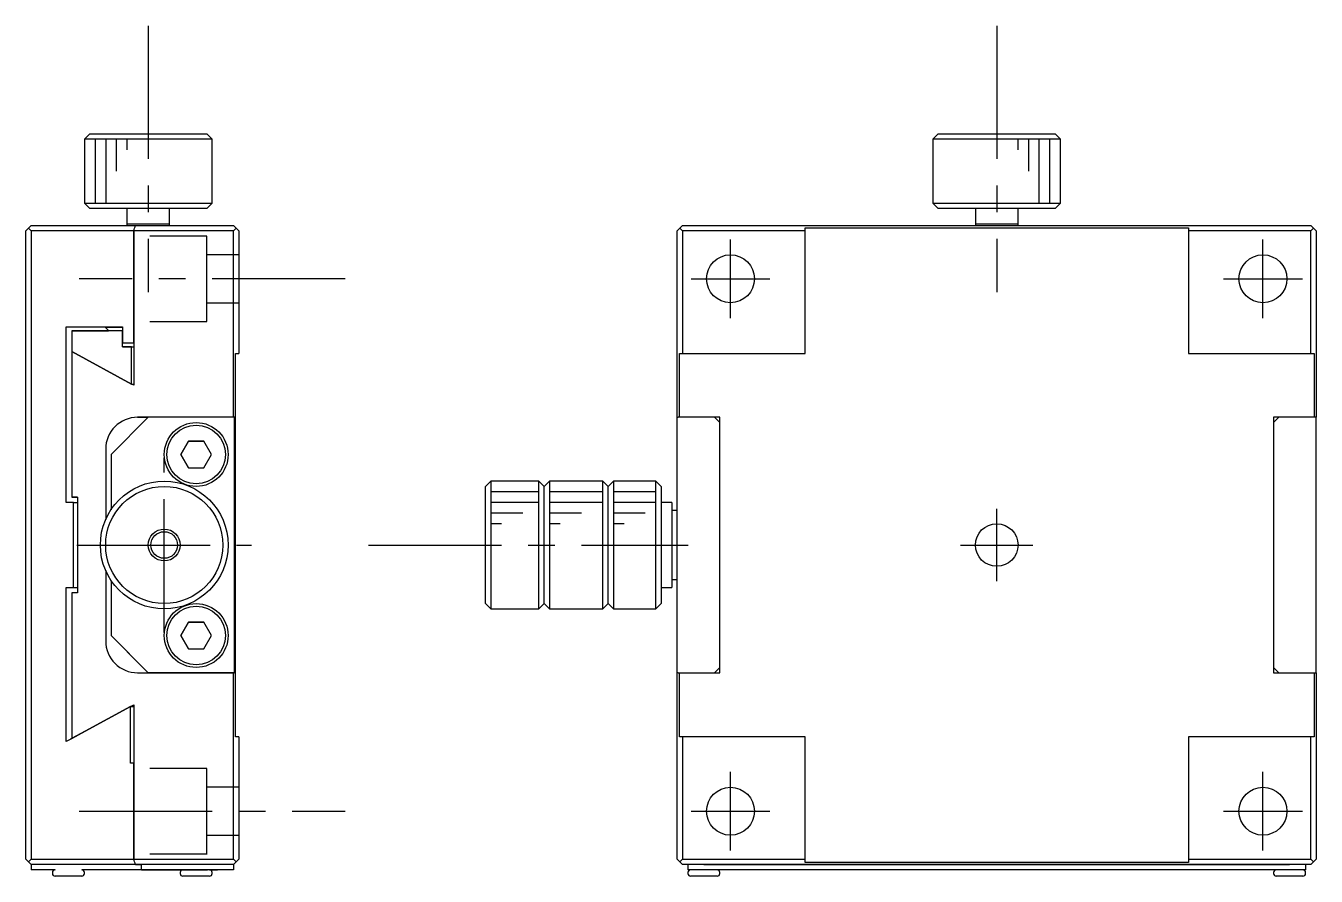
# Model space of a CAD drawing. Extents: x 52 to 380, y -5 to 199.
# Drawn here: x 258.8 to 380, y 82.9 to 162.7 of the extents above; entities that cross this region are included whole.
import ezdxf

# ---------------------------------------------------------------- set-up
doc = ezdxf.new("R2010")
doc.units = 0
doc.header["$LTSCALE"] = 10
doc.linetypes.add('CENTER', pattern=[2, 1.25, -0.25, 0.25, -0.25])
doc.linetypes.add('DASHED', pattern=[3.5, 2, -1.5])
doc.layers.get('0').update_dxf_attribs({"linetype": 'CONTINUOUS'})
doc.layers.add('CENTER', color=1, linetype='CENTER')

msp = doc.modelspace()

# ---------------------------------------------------------------- linework, layer by layer
at = {"color": 7, "linetype": 'CONTINUOUS'}
for p, q in [((264.824801, 152.57615), (264.324801, 152.07615)), ((276.324801, 152.07615), (264.324801, 152.07615)), ((264.324801, 152.07615), (264.324801, 146.07615)), ((264.824801, 152.57615), (275.824801, 152.57615)), ((276.324801, 152.07615), (275.824801, 152.57615)), ((276.324801, 146.07615), (276.324801, 152.07615)), ((344.498446, 152.57615), (343.998446, 152.07615)), ((349.998446, 152.07615), (343.998446, 152.07615)), ((343.998446, 152.07615), (343.998446, 146.07615)), ((344.498446, 152.57615), (349.998446, 152.57615)), ((349.998446, 152.57615), (355.498446, 152.57615)), ((355.998446, 152.07615), (349.998446, 152.07615)), ((355.998446, 152.07615), (355.498446, 152.57615)), ((355.998446, 146.07615), (355.998446, 152.07615)), ((264.324801, 146.07615), (276.324801, 146.07615)), ((264.324801, 146.07615), (264.824801, 145.57615)), ((275.824801, 145.57615), (264.824801, 145.57615)), ((268.324801, 145.57615), (268.324801, 144.07615)), ((272.324801, 144.07615), (272.324801, 145.57615)), ((275.824801, 145.57615), (276.324801, 146.07615)), ((343.998446, 146.07615), (355.998446, 146.07615)), ((343.998446, 146.07615), (344.498446, 145.57615)), ((355.498446, 145.57615), (344.498446, 145.57615)), ((347.998446, 145.57615), (347.998446, 144.07615)), ((351.998446, 144.07615), (351.998446, 145.57615)), ((355.498446, 145.57615), (355.998446, 146.07615)), ((259.074801, 143.710724), (258.824801, 143.460724)), ((258.824801, 84.460724), (258.824801, 143.460724)), ((259.074801, 143.710724), (259.324801, 143.960724)), ((259.324801, 143.460724), (259.074801, 143.710724)), ((259.324801, 143.960724), (269.128455, 143.960724)), ((259.324801, 143.460724), (259.324801, 84.460724)), ((268.963583, 143.460724), (259.324801, 143.460724)), ((272.324806, 144.07615), (268.324796, 144.07615)), ((268.324801, 144.08115), (268.324801, 144.07615)), ((268.324801, 144.07615), (268.324801, 143.960743)), ((268.324801, 144.07615), (268.324801, 144.07115)), ((268.963583, 143.460724), (268.963583, 132.960724)), ((278.324801, 143.460724), (268.963583, 143.460724)), ((268.963583, 132.960724), (268.963583, 143.460724)), ((269.128455, 143.960724), (278.324801, 143.960724)), ((272.324801, 144.07615), (272.324801, 144.08115)), ((272.324801, 143.960743), (272.324801, 144.07615)), ((272.324801, 144.07115), (272.324801, 144.07615)), ((278.324801, 143.960724), (278.574801, 143.710724)), ((278.574801, 143.710724), (278.324801, 143.460724)), ((278.324801, 125.960724), (278.324801, 143.460724)), ((278.824801, 143.460724), (278.574801, 143.710724)), ((278.824801, 143.460724), (278.824801, 131.960724)), ((320.248446, 143.710724), (319.998446, 143.460724)), ((319.998446, 125.960724), (319.998446, 143.460724)), ((320.498446, 143.960724), (320.248446, 143.710724)), ((320.498446, 143.460724), (320.248446, 143.710724)), ((320.498446, 143.960724), (351.998446, 143.960724)), ((331.998446, 143.460724), (320.498446, 143.460724)), ((320.498446, 143.460724), (320.498446, 131.960724)), ((331.998446, 143.760724), (367.998446, 143.760724)), ((331.998446, 143.460724), (331.998446, 143.760724)), ((331.998446, 131.960724), (331.998446, 143.460724)), ((351.998451, 144.07615), (347.998441, 144.07615)), ((347.998446, 144.08115), (347.998446, 144.07615)), ((347.998446, 144.07615), (347.998446, 143.960743)), ((347.998446, 144.07615), (347.998446, 144.07115)), ((351.998446, 144.07615), (351.998446, 144.08115)), ((351.998446, 143.960743), (351.998446, 144.07615)), ((351.998446, 144.07115), (351.998446, 144.07615)), ((351.998446, 143.960724), (379.498446, 143.960724)), ((367.998446, 143.760724), (367.998446, 143.460724)), ((379.498446, 143.460724), (367.998446, 143.460724)), ((367.998446, 143.460724), (367.998446, 131.960724)), ((379.748446, 143.710724), (379.498446, 143.960724)), ((379.498446, 143.460724), (379.748446, 143.710724)), ((379.498446, 131.960724), (379.498446, 143.460724)), ((379.998446, 143.460724), (379.748446, 143.710724)), ((379.998446, 143.460724), (379.998446, 125.960724)), ((262.616209, 134.460724), (267.909031, 134.460724)), ((262.616209, 117.960724), (262.616209, 134.460724)), ((267.909031, 134.07615), (263.147099, 134.07615)), ((263.147099, 134.07615), (263.147099, 132.13615)), ((263.147099, 134.07615), (266.593575, 134.07615)), ((266.294801, 134.460704), (266.294801, 134.374924)), ((267.794801, 134.374924), (266.294801, 134.374924)), ((266.294801, 134.374924), (266.544801, 134.124924)), ((266.544801, 134.124924), (266.593575, 134.07615)), ((266.593575, 134.07615), (266.544801, 134.07615)), ((267.909031, 134.07615), (266.544801, 134.07615)), ((267.909031, 134.374924), (267.794801, 134.374924)), ((267.909031, 134.460724), (267.909031, 134.07615)), ((267.909031, 132.960724), (267.909031, 134.07615)), ((267.909031, 134.07615), (267.909031, 132.960724)), ((263.147099, 132.13615), (268.752772, 129.076194)), ((263.147099, 132.13615), (263.147099, 118.460724)), ((268.756637, 129.074077), (263.147099, 132.13615)), ((267.909031, 132.57615), (267.909031, 132.960724)), ((267.909031, 132.960724), (268.963583, 132.960724)), ((268.752772, 132.57615), (267.909031, 132.57615)), ((267.909031, 132.57615), (268.752772, 132.57615)), ((267.909031, 132.57615), (268.963583, 132.57615)), ((268.752772, 129.076194), (268.752772, 132.57615)), ((268.752772, 132.57615), (268.963583, 132.57615)), ((268.752772, 132.57615), (268.963583, 132.57615)), ((268.963583, 132.960724), (268.963583, 128.960724)), ((278.524801, 131.960724), (278.824801, 131.960724)), ((278.524801, 125.960724), (278.524801, 131.960724)), ((278.524801, 131.960724), (278.824801, 131.960724)), ((320.198446, 131.960724), (320.498446, 131.960724)), ((320.198446, 125.960724), (320.198446, 131.960724)), ((320.498446, 131.960724), (331.998446, 131.960724)), ((367.998446, 131.960724), (379.498446, 131.960724)), ((379.498446, 131.960724), (379.798446, 131.960724)), ((379.798446, 131.960724), (379.798446, 125.960724)), ((268.752772, 129.076194), (268.963583, 129.076194)), ((268.840479, 129.028156), (268.756637, 129.074077)), ((268.963583, 128.960724), (268.840479, 129.028156)), ((270.324801, 125.960724), (266.824801, 122.460724)), ((270.324801, 125.960724), (269.324801, 125.960724)), ((269.324801, 125.960724), (270.324801, 125.960724)), ((278.324801, 125.960724), (270.324801, 125.960724)), ((278.324801, 125.960724), (270.324801, 125.960724)), ((278.424801, 125.960724), (278.324801, 125.960724)), ((278.424801, 101.960724), (278.424801, 125.960724)), ((278.424801, 125.960724), (278.524801, 125.960724)), ((278.524801, 125.960724), (278.424801, 125.960724)), ((278.524801, 101.960724), (278.524801, 125.960724)), ((319.998446, 125.960724), (320.098446, 125.960724)), ((319.998446, 101.960724), (319.998446, 125.960724)), ((320.198446, 125.960724), (320.098446, 125.960724)), ((323.998446, 125.960724), (320.198446, 125.960724)), ((323.998446, 125.460724), (323.498446, 125.960724)), ((323.998446, 101.960724), (323.998446, 125.960724)), ((375.998446, 125.460724), (376.498446, 125.960724)), ((379.798446, 125.960724), (375.998446, 125.960724)), ((375.998446, 125.960724), (375.998446, 101.960724)), ((379.998446, 125.960724), (379.798446, 125.960724)), ((379.998446, 101.960724), (379.998446, 125.960724)), ((274.103113, 123.710724), (273.381425, 122.460724)), ((273.381425, 122.460724), (274.103113, 123.710724)), ((275.546489, 123.710724), (274.103113, 123.710724)), ((274.103113, 123.710724), (275.546489, 123.710724)), ((276.268177, 122.460724), (275.546489, 123.710724)), ((266.324801, 122.960724), (266.324801, 116.358639)), ((266.824801, 122.460724), (266.824801, 117.277348)), ((273.381425, 122.460724), (274.103113, 121.210724)), ((274.103113, 121.210724), (273.381425, 122.460724)), ((275.546489, 121.210724), (276.268177, 122.460724)), ((274.103113, 121.210724), (275.546489, 121.210724)), ((302.498446, 119.960724), (301.998446, 119.460724)), ((301.998446, 113.960724), (301.998446, 119.460724)), ((302.498446, 119.960724), (302.498446, 113.960724)), ((306.998446, 119.960724), (302.498446, 119.960724)), ((306.998446, 113.960724), (306.998446, 119.960724)), ((307.498446, 119.460724), (306.998446, 119.960724)), ((307.998446, 119.960724), (307.498446, 119.460724)), ((307.498446, 113.960724), (307.498446, 119.460724)), ((307.998446, 119.960724), (307.998446, 107.960724)), ((312.998446, 119.960724), (307.998446, 119.960724)), ((312.998446, 113.960724), (312.998446, 119.960724)), ((313.498446, 119.460724), (312.998446, 119.960724)), ((313.998446, 119.960724), (313.498446, 119.460724)), ((313.498446, 113.960724), (313.498446, 119.460724)), ((313.998446, 119.960724), (313.998446, 107.960724)), ((317.998446, 119.960724), (313.998446, 119.960724)), ((317.998446, 107.960724), (317.998446, 119.960724)), ((318.498446, 119.460724), (317.998446, 119.960724)), ((318.498446, 119.460724), (318.498446, 108.460724)), ((263.306293, 117.960724), (262.616209, 117.960724)), ((263.147099, 118.460724), (263.677615, 118.460724)), ((263.677615, 118.460724), (263.147099, 118.460724)), ((263.306293, 109.960724), (263.306293, 117.960724)), ((263.306293, 117.960724), (263.677615, 117.960724)), ((263.677615, 118.460724), (263.677615, 109.460724)), ((319.498446, 117.960724), (318.498446, 117.960724)), ((319.498446, 117.960724), (319.498446, 109.960724)), ((319.998446, 117.210724), (319.498446, 117.210724)), ((301.998446, 108.460724), (301.998446, 113.960724)), ((302.498446, 113.960724), (302.498446, 107.960724)), ((306.998446, 107.960724), (306.998446, 113.960724)), ((307.498446, 108.460724), (307.498446, 113.960724)), ((312.998446, 107.960724), (312.998446, 113.960724)), ((313.498446, 108.460724), (313.498446, 113.960724)), ((266.324801, 111.562808), (266.324801, 104.960724)), ((266.824801, 110.644099), (266.824801, 105.460724)), ((319.498446, 110.710724), (319.998446, 110.710724)), ((262.616209, 109.960724), (263.306293, 109.960724)), ((262.616209, 95.496622), (262.616209, 109.960724)), ((263.147099, 109.460724), (263.147099, 95.785297)), ((263.677615, 109.460724), (263.147099, 109.460724)), ((263.306293, 109.960724), (263.677615, 109.960724)), ((318.498446, 109.960724), (319.498446, 109.960724)), ((301.998446, 108.460724), (302.498446, 107.960724)), ((302.498446, 107.960724), (306.998446, 107.960724)), ((306.998446, 107.960724), (307.498446, 108.460724)), ((307.498446, 108.460724), (307.998446, 107.960724)), ((307.998446, 107.960724), (312.998446, 107.960724)), ((312.998446, 107.960724), (313.498446, 108.460724)), ((313.498446, 108.460724), (313.998446, 107.960724)), ((313.998446, 107.960724), (317.998446, 107.960724)), ((317.998446, 107.960724), (318.498446, 108.460724)), ((274.103113, 106.710724), (273.381425, 105.460724)), ((273.381425, 105.460724), (274.103113, 106.710724)), ((275.546489, 106.710724), (274.103113, 106.710724)), ((274.103113, 106.710724), (275.546489, 106.710724)), ((276.268177, 105.460724), (275.546489, 106.710724)), ((266.824801, 105.460724), (270.324801, 101.960724)), ((269.824801, 102.460724), (266.824801, 105.460724)), ((273.381425, 105.460724), (274.103113, 104.210724)), ((274.103113, 104.210724), (273.381425, 105.460724)), ((275.546489, 104.210724), (276.268177, 105.460724)), ((274.103113, 104.210724), (275.546489, 104.210724)), ((269.324801, 101.960724), (270.324801, 101.960724)), ((269.824801, 102.460724), (270.324801, 101.960724)), ((278.324801, 101.960724), (270.324801, 101.960724)), ((270.324801, 101.960724), (278.324801, 101.960724)), ((278.424801, 101.960724), (278.324801, 101.960724)), ((278.324801, 84.460724), (278.324801, 101.960724)), ((278.424801, 101.960724), (278.524801, 101.960724)), ((278.524801, 95.960724), (278.524801, 101.960724)), ((320.098446, 101.960724), (319.998446, 101.960724)), ((319.998446, 84.460724), (319.998446, 101.960724)), ((320.098446, 101.960724), (320.198446, 101.960724)), ((320.198446, 95.960724), (320.198446, 101.960724)), ((320.198446, 101.960724), (323.998446, 101.960724)), ((323.498446, 101.960724), (323.998446, 102.460724)), ((376.498446, 101.960724), (375.998446, 102.460724)), ((375.998446, 101.960724), (379.798446, 101.960724)), ((379.798446, 101.960724), (379.798446, 95.960724)), ((379.798446, 101.960724), (379.998446, 101.960724)), ((379.998446, 101.960724), (379.998446, 84.460724)), ((264.394749, 96.464512), (268.647349, 98.787519)), ((268.647348, 98.787518), (264.394749, 96.464512)), ((268.647348, 93.460724), (268.647348, 98.787518)), ((268.647348, 98.787518), (268.963583, 98.787518)), ((268.647349, 98.787519), (268.727416, 98.831366)), ((268.727416, 98.831366), (268.963583, 98.960724)), ((268.963583, 98.960724), (268.963583, 93.460724)), ((263.059266, 95.737523), (262.616209, 95.496622)), ((263.188423, 95.807776), (263.059266, 95.737523)), ((263.147099, 95.785297), (264.394749, 96.464512)), ((264.394749, 96.464512), (263.188423, 95.807776)), ((278.824801, 95.960724), (278.524801, 95.960724)), ((278.824801, 95.960724), (278.824801, 84.460724)), ((320.498446, 95.960724), (320.198446, 95.960724)), ((320.498446, 95.960724), (320.498446, 84.460724)), ((331.998446, 95.960724), (320.498446, 95.960724)), ((331.998446, 84.460724), (331.998446, 95.960724)), ((379.498446, 95.960724), (367.998446, 95.960724)), ((367.998446, 95.960724), (367.998446, 84.460724)), ((379.498446, 84.460724), (379.498446, 95.960724)), ((379.798446, 95.960724), (379.498446, 95.960724)), ((268.963583, 93.460724), (268.647348, 93.460724)), ((268.963583, 93.460724), (268.963583, 84.460724)), ((268.963583, 84.460724), (268.963583, 93.460724)), ((259.074801, 84.210724), (258.824801, 84.460724)), ((259.074801, 84.210724), (259.324801, 84.460724)), ((259.324801, 83.960724), (259.074801, 84.210724)), ((259.324801, 84.460724), (268.963583, 84.460724)), ((259.324801, 83.960724), (259.324801, 83.460724)), ((269.128455, 83.960724), (259.324801, 83.960724)), ((268.963583, 84.460724), (278.324801, 84.460724)), ((278.324801, 83.960724), (269.128455, 83.960724)), ((269.128455, 83.960724), (269.650723, 83.960724)), ((269.650723, 83.960724), (269.650723, 83.460724)), ((278.324801, 84.460724), (278.574801, 84.210724)), ((278.574801, 84.210724), (278.324801, 83.960724)), ((278.324801, 83.960724), (278.574801, 84.210724)), ((278.324801, 83.960724), (278.324801, 83.460724)), ((278.524801, 84.160724), (278.824801, 84.460724)), ((278.824801, 84.460724), (278.524801, 84.160724)), ((278.574801, 84.210724), (278.824801, 84.460724)), ((278.574801, 84.210724), (278.824801, 84.460724)), ((319.998446, 84.460724), (320.248446, 84.210724)), ((320.248446, 84.210724), (320.498446, 84.460724)), ((320.248446, 84.210724), (320.498446, 83.960724)), ((320.498446, 84.460724), (331.998446, 84.460724)), ((322.498446, 83.960724), (320.498446, 83.960724)), ((320.998446, 83.960724), (320.998446, 83.460724)), ((320.998446, 83.960724), (320.998446, 83.460724)), ((322.498446, 83.960724), (377.498446, 83.960724)), ((377.498446, 83.960724), (322.498446, 83.960724)), ((331.998446, 84.160724), (331.998446, 84.460724)), ((367.998446, 84.160724), (331.998446, 84.160724)), ((367.998446, 84.460724), (367.998446, 84.160724)), ((367.998446, 84.460724), (379.498446, 84.460724)), ((379.498446, 83.960724), (377.498446, 83.960724)), ((378.998446, 83.960724), (378.998446, 83.460724)), ((378.998446, 83.960724), (378.998446, 83.460724)), ((379.748446, 84.210724), (379.498446, 84.460724)), ((379.498446, 83.960724), (379.748446, 84.210724)), ((379.748446, 84.210724), (379.998446, 84.460724)), ((260.824801, 83.460724), (259.324801, 83.460724)), ((261.574801, 83.460724), (260.824801, 83.460724)), ((261.324801, 83.210724), (261.324801, 83.110724)), ((264.074801, 82.860724), (261.574801, 82.860724)), ((262.699801, 82.860724), (262.074801, 82.860724)), ((262.949801, 82.860724), (262.699801, 82.860724)), ((263.574801, 82.860724), (262.949801, 82.860724)), ((268.557738, 83.460724), (264.074801, 83.460724)), ((264.324801, 83.110724), (264.324801, 83.210724)), ((269.512344, 83.460724), (268.557738, 83.460724)), ((269.650723, 83.460724), (269.512344, 83.460724)), ((270.650723, 83.460724), (269.650723, 83.460724)), ((269.694203, 83.460724), (269.650723, 83.460724)), ((269.694203, 83.460724), (272.655193, 83.460724)), ((276.824801, 83.460724), (270.650723, 83.460724)), ((272.655193, 83.460724), (272.877049, 83.460724)), ((272.655193, 83.460724), (273.568255, 83.460724)), ((272.877049, 83.460724), (273.075698, 83.460724)), ((272.877049, 83.460724), (273.568255, 83.460724)), ((273.075698, 83.460724), (273.251092, 83.460724)), ((273.075698, 83.460724), (273.568255, 83.460724)), ((273.251092, 83.460724), (273.403188, 83.460724)), ((273.251092, 83.460724), (273.568255, 83.460724)), ((273.324801, 83.210724), (273.324801, 83.110724)), ((273.403188, 83.460724), (273.531948, 83.460724)), ((273.403188, 83.460724), (273.563297, 83.460724)), ((273.531948, 83.460724), (273.63734, 83.460724)), ((276.074801, 82.860724), (273.574801, 82.860724)), ((273.63734, 83.460724), (273.719339, 83.460724)), ((273.719339, 83.460724), (273.777924, 83.460724)), ((273.774801, 83.460724), (273.824801, 83.460724)), ((273.774801, 83.460724), (275.874801, 83.460724)), ((273.777924, 83.460724), (273.813081, 83.460724)), ((274.699801, 82.860724), (274.074801, 82.860724)), ((274.949801, 82.860724), (274.699801, 82.860724)), ((275.574801, 82.860724), (274.949801, 82.860724)), ((275.824801, 83.460724), (275.874801, 83.460724)), ((275.824801, 83.460724), (275.874801, 83.460724)), ((275.824801, 83.460724), (275.874801, 83.460724)), ((276.073945, 83.460724), (276.824801, 83.460724)), ((276.824801, 83.460724), (276.074801, 83.460724)), ((276.605947, 83.460724), (276.074801, 83.460724)), ((276.074801, 83.460724), (276.5227, 83.460724)), ((276.081348, 83.460724), (276.5227, 83.460724)), ((276.605947, 83.460724), (276.081348, 83.460724)), ((276.324801, 83.110724), (276.324801, 83.210724)), ((277.824801, 83.460724), (276.824801, 83.460724)), ((278.324801, 83.460724), (276.824801, 83.460724)), ((278.324801, 83.460724), (276.824801, 83.460724)), ((322.498446, 83.460724), (320.998446, 83.460724)), ((320.998446, 83.210724), (320.998446, 83.110724)), ((323.748446, 82.860724), (321.248446, 82.860724)), ((377.498446, 83.460724), (322.498446, 83.460724)), ((323.998446, 83.110724), (323.998446, 83.210724)), ((375.998446, 83.210724), (375.998446, 83.110724)), ((378.748446, 82.860724), (376.248446, 82.860724)), ((378.998446, 83.460724), (377.498446, 83.460724)), ((378.998446, 83.110724), (378.998446, 83.210724))]:
    msp.add_line(p, q, dxfattribs=at)
at = {"color": 3, "linetype": 'CONTINUOUS'}
for p, q in [((265.324801, 152.07615), (265.324801, 146.07615)), ((266.324801, 152.07615), (266.324801, 146.07615)), ((267.324801, 152.07615), (267.324801, 149.07615)), ((268.324801, 152.07615), (268.324801, 151.07615)), ((351.998446, 151.07615), (351.998446, 152.07615)), ((352.998446, 149.07615), (352.998446, 152.07615)), ((353.998446, 146.07615), (353.998446, 152.07615)), ((354.998446, 146.07615), (354.998446, 152.07615)), ((306.998446, 118.960724), (302.498446, 118.960724)), ((312.998446, 118.960724), (307.998446, 118.960724)), ((317.998446, 118.960724), (313.998446, 118.960724)), ((306.998446, 117.960724), (302.498446, 117.960724)), ((312.998446, 117.960724), (307.998446, 117.960724)), ((317.998446, 117.960724), (313.998446, 117.960724)), ((305.498446, 116.960724), (302.498446, 116.960724)), ((310.998446, 116.960724), (307.998446, 116.960724)), ((316.998446, 116.960724), (313.998446, 116.960724)), ((303.498446, 115.960724), (302.498446, 115.960724)), ((308.998446, 115.960724), (307.998446, 115.960724)), ((314.998446, 115.960724), (313.998446, 115.960724))]:
    msp.add_line(p, q, dxfattribs=at)
at = {"color": 3, "linetype": 'DASHED'}
for p, q in [((275.824801, 142.960724), (270.476272, 142.960724)), ((275.824801, 138.960724), (275.824801, 142.960724)), ((278.824801, 141.210724), (275.824801, 141.210724)), ((275.824801, 134.960724), (275.824801, 138.960724)), ((275.824801, 136.710724), (278.824801, 136.710724)), ((270.476297, 134.960724), (275.824801, 134.960724)), ((275.824801, 92.960724), (270.476272, 92.960724)), ((275.824801, 88.960724), (275.824801, 92.960724)), ((278.824801, 91.210724), (275.824801, 91.210724)), ((275.824801, 85.887457), (275.824801, 88.960724)), ((275.824801, 86.710724), (278.824801, 86.710724)), ((270.476297, 84.960724), (275.824801, 84.960724)), ((275.824796, 84.910704), (275.824796, 85.260724)), ((275.824801, 85.838309), (275.824801, 85.887457)), ((275.824801, 85.260724), (275.824801, 85.838309))]:
    msp.add_line(p, q, dxfattribs=at)
at = {"color": 7, "linetype": 'CONTINUOUS'}
for centre, radius in [((324.998446, 138.960724), 2.25), ((374.998446, 138.960724), 2.25), ((274.824801, 122.460724), 3), ((274.824801, 122.460724), 2.75), ((271.824801, 113.960724), 6), ((271.824801, 113.960724), 5.5), ((271.824801, 113.960724), 1.25), ((349.998446, 113.960724), 2), ((274.824801, 105.460724), 3), ((274.824801, 105.460724), 2.75), ((324.998446, 88.960724), 2.25), ((374.998446, 88.960724), 2.25)]:
    msp.add_circle(centre, radius, dxfattribs=at)
at = {"color": 3, "linetype": 'CONTINUOUS'}
msp.add_circle((271.824801, 113.960724), 1.5, dxfattribs=at)
at = {"color": 7, "linetype": 'CONTINUOUS'}
for centre, radius, start, end in [((178.824801, 173.460724), 95, 341.59152, 341.909048), ((178.824801, 173.460724), 95, 341.59152, 341.909048), ((269.324801, 122.960724), 3, 90, 180), ((269.324801, 104.960724), 3, 180, 270), ((178.824801, 54.460724), 95, 18.090952, 18.40848), ((178.824801, 54.460724), 95, 18.090952, 18.40848), ((261.574801, 83.210724), 0.25, 90, 180), ((261.574801, 83.110724), 0.25, 180, 270), ((264.074801, 83.210724), 0.25, 0, 90), ((264.074801, 83.110724), 0.25, 270, 0), ((273.574801, 83.210724), 0.25, 90, 180), ((273.574801, 83.110724), 0.25, 180, 270), ((276.074801, 83.210724), 0.25, 0, 90), ((276.074801, 83.110724), 0.25, 270, 0), ((321.248446, 83.210724), 0.25, 90, 180), ((321.248446, 83.110724), 0.25, 180, 270), ((323.748446, 83.210724), 0.25, 0, 90), ((323.748446, 83.110724), 0.25, 270, 0), ((376.248446, 83.210724), 0.25, 90, 180), ((376.248446, 83.110724), 0.25, 180, 270), ((378.748446, 83.210724), 0.25, 0, 90), ((378.748446, 83.110724), 0.25, 270, 0)]:
    msp.add_arc(centre, radius, start, end, dxfattribs=at)
at = {"layer": 'CENTER', "color": 1, "linetype": 'CENTER'}
for p, q in [((270.324801, 162.718437), (270.324801, 137.718437)), ((349.998446, 162.718437), (349.998446, 137.718437)), ((324.998446, 135.260724), (324.998446, 142.660724)), ((374.998446, 135.260724), (374.998446, 142.660724)), ((288.824801, 138.960724), (263.824801, 138.960724)), ((321.298446, 138.960724), (328.698446, 138.960724)), ((371.298446, 138.960724), (378.698446, 138.960724)), ((271.824801, 105.760724), (271.824801, 122.160724)), ((349.998446, 110.560724), (349.998446, 117.360724)), ((263.624801, 113.960724), (280.024801, 113.960724)), ((291.008247, 113.960724), (321.008247, 113.960724)), ((346.598446, 113.960724), (353.398446, 113.960724)), ((324.998446, 85.260724), (324.998446, 92.660724)), ((374.998446, 85.260724), (374.998446, 92.660724)), ((263.824801, 88.960724), (288.824801, 88.960724)), ((321.298446, 88.960724), (328.698446, 88.960724)), ((371.298446, 88.960724), (378.698446, 88.960724))]:
    msp.add_line(p, q, dxfattribs=at)

doc.saveas('drawing.dxf')
